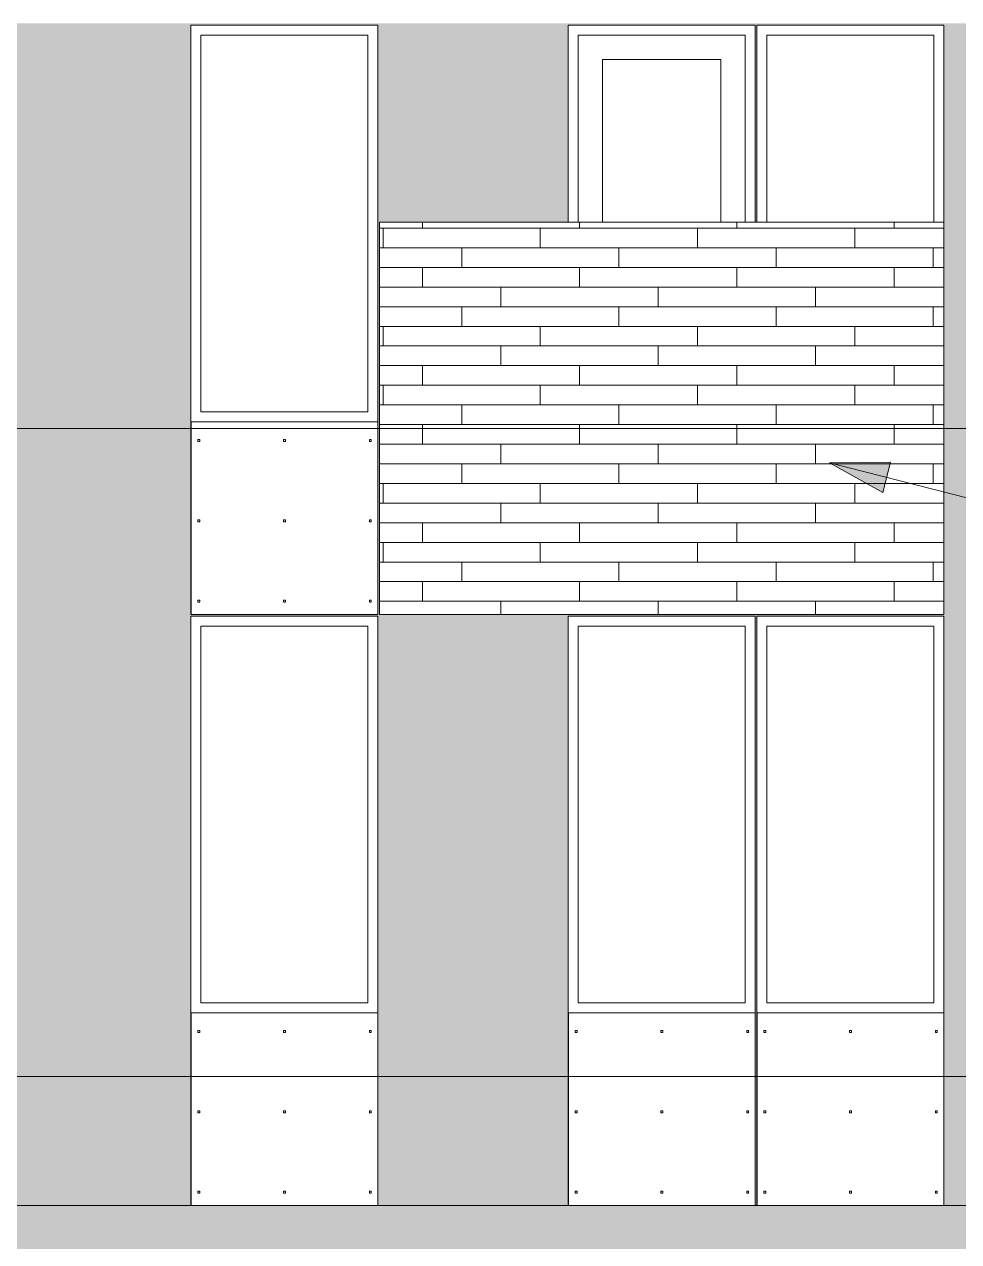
# Model space of a CAD drawing. Header units: inches. Extents: x -4169 to 1217, y -214 to 588.
# Drawn here: x -2402.8 to -2212.7, y 102.4 to 350.3 of the extents above; entities that cross this region are included whole.
import ezdxf

# ---------------------------------------------------------------- set-up
doc = ezdxf.new("R2010")
doc.units = ezdxf.units.IN
doc.header["$MEASUREMENT"] = 0
doc.linetypes.add('Grid Line 1_2_', pattern=[0.875, 0.5, -0.125, 0.125, -0.125])
for name, color, linetype, lineweight in [('0-1', 7, 'Continuous', 5), ('A-FLOR-LEVL-1', 51, 'Grid Line 1_2_', 9), ('A-GLAZ', 151, 'Continuous', 13), ('A-GLAZ-1', 151, 'Continuous', 9), ('A-WALL', 113, 'Continuous', 13), ('A-WALL-PATT-3', 111, 'Continuous', 9), ('G-ANNO-TEXT', 231, 'Continuous', 9)]:
    doc.layers.add(name, color=color, linetype=linetype, lineweight=lineweight)
pattern_1 = [(0, (-2217.836, 268.8), (0, 4), []), (90, (-2217.836, 268.8), (-8, 8), [4, -28]), (90, (-2201.836, 272.8), (-8, 8), [4, -28])]

# ---------------------------------------------------------------- blocks, each defined once
blk = doc.blocks.new('CTR - 2nd Phase_rvt-1-BUILDING ELEVATION - COURTYARD - LOOKING EAST')
at = {"layer": 'A-FLOR-LEVL-1'}
for p, q in [((-4168.71, 268), (-1814.21, 268)), ((-4168.71, 136), (-1814.21, 136))]:
    blk.add_line(p, q, dxfattribs=at)
blk = doc.blocks.new('CTR - 1st Phase - Common Walls_rvt-1-BUILDING ELEVATION - COURTYARD - LOOKING EAST')
at = {"layer": 'A-FLOR-LEVL-1'}
for p, q in [((-4168.71, 268), (-1814.21, 268)), ((-4168.71, 136), (-1814.21, 136))]:
    blk.add_line(p, q, dxfattribs=at)
blk = doc.blocks.new('_THE_ WINDOW _ DOOR - Window - 2nd Floor-2113391-BUILDING ELEVATION - COURTYARD - LOOKING EAST')
at = {"layer": 'A-GLAZ-1'}
h = blk.add_hatch(dxfattribs=at)
h.set_pattern_fill('FP_13', color=256, style=0, pattern_type=2)
h.set_pattern_definition([(180, (-2140.28, 167.18), (38.4, 120.38), [0.392, -38.007]), (180, (-2140.28, 167.57), (38.4, 120.38), [0.392, -38.007]), (180, (-2140.28, 183.54), (38.4, 120.38), [0.392, -38.007]), (180, (-2140.28, 183.93), (38.4, 120.38), [0.392, -38.007]), (180, (-2140.28, 199.89), (38.4, 120.38), [0.392, -38.007]), (180, (-2140.28, 200.29), (38.4, 120.38), [0.392, -38.007]), (180, (-2140.28, 216.25), (38.4, 120.38), [0.392, -38.007]), (180, (-2140.28, 216.64), (38.4, 120.38), [0.392, -38.007]), (180, (-2140.28, 232.61), (38.4, 120.38), [0.392, -38.007]), (180, (-2140.28, 233), (38.4, 120.38), [0.392, -38.007]), (180, (-2140.28, 248.96), (38.4, 120.38), [0.392, -38.007]), (180, (-2140.28, 249.36), (38.4, 120.375), [0.392, -38.007]), (180, (-2140.28, 265.32), (38.4, 120.375), [0.392, -38.007]), (180, (-2140.28, 265.71), (38.4, 120.375), [0.392, -38.007]), (180, (-2140.28, 281.68), (38.4, 120.375), [0.392, -38.007]), (180, (-2140.28, 282.07), (38.4, 120.375), [0.392, -38.007]), (180, (-2157.73, 167.18), (38.4, 120.38), [0.392, -38.007]), (180, (-2157.73, 167.57), (38.4, 120.38), [0.392, -38.007]), (180, (-2157.73, 183.54), (38.4, 120.38), [0.392, -38.007]), (180, (-2157.73, 183.93), (38.4, 120.38), [0.392, -38.007]), (180, (-2157.73, 199.89), (38.4, 120.38), [0.392, -38.007]), (180, (-2157.73, 200.29), (38.4, 120.38), [0.392, -38.007]), (180, (-2157.73, 216.25), (38.4, 120.38), [0.392, -38.007]), (180, (-2157.73, 216.64), (38.4, 120.38), [0.392, -38.007]), (180, (-2157.73, 232.61), (38.4, 120.38), [0.392, -38.007]), (180, (-2157.73, 233), (38.4, 120.38), [0.392, -38.007]), (180, (-2157.73, 248.96), (38.4, 120.375), [0.392, -38.007]), (180, (-2157.73, 249.36), (38.4, 120.375), [0.392, -38.007]), (180, (-2157.73, 265.32), (38.4, 120.375), [0.392, -38.007]), (180, (-2157.73, 265.71), (38.4, 120.375), [0.392, -38.007]), (180, (-2157.73, 281.68), (38.4, 120.375), [0.392, -38.007]), (180, (-2157.73, 282.07), (38.4, 120.375), [0.392, -38.007]), (180, (-2175.18, 167.18), (38.4, 120.38), [0.392, -38.007]), (180, (-2175.18, 167.57), (38.4, 120.38), [0.392, -38.007]), (180, (-2175.18, 183.54), (38.4, 120.38), [0.392, -38.007]), (180, (-2175.18, 183.93), (38.4, 120.38), [0.392, -38.007]), (180, (-2175.18, 199.89), (38.4, 120.38), [0.392, -38.007]), (180, (-2175.18, 200.29), (38.4, 120.38), [0.392, -38.007]), (180, (-2175.18, 216.25), (38.4, 120.38), [0.392, -38.007]), (180, (-2175.18, 216.64), (38.4, 120.38), [0.392, -38.007]), (180, (-2175.18, 232.61), (38.4, 120.38), [0.392, -38.007]), (180, (-2175.18, 233), (38.4, 120.38), [0.392, -38.007]), (180, (-2175.18, 248.96), (38.4, 120.375), [0.392, -38.007]), (180, (-2175.18, 249.36), (38.4, 120.375), [0.392, -38.007]), (180, (-2175.18, 265.32), (38.4, 120.375), [0.392, -38.007]), (180, (-2175.18, 265.71), (38.4, 120.375), [0.392, -38.007]), (180, (-2175.18, 281.68), (38.4, 120.375), [0.392, -38.007]), (180, (-2175.18, 282.07), (38.4, 120.375), [0.392, -38.007]), (90, (-2138.536, 164.625), (38.4, -2e-15), [120, -0.375]), (90, (-2138.91, 164.625), (38.4, -2e-15), [120, -0.375]), (90, (-2140.277, 167.18), (38.4, -2e-15), [0.392, -119.982]), (90, (-2140.277, 183.536), (38.4, -2e-15), [0.392, -119.982]), (90, (-2140.277, 199.893), (38.4, -2e-15), [0.392, -119.982]), (90, (-2140.277, 216.25), (38.4, -2e-15), [0.392, -119.982]), (90, (-2140.277, 232.607), (38.4, -2e-15), [0.392, -119.982]), (90, (-2140.277, 248.964), (38.4, -2e-15), [0.392, -119.982]), (90, (-2140.277, 265.322), (38.4, -2e-15), [0.392, -119.982]), (90, (-2140.277, 281.68), (38.4, -2e-15), [0.392, -119.982]), (90, (-2140.67, 167.18), (38.4, -2e-15), [0.392, -119.982]), (90, (-2140.67, 183.536), (38.4, -2e-15), [0.392, -119.982]), (90, (-2140.67, 199.893), (38.4, -2e-15), [0.392, -119.982]), (90, (-2140.67, 216.25), (38.4, -2e-15), [0.392, -119.982]), (90, (-2140.67, 232.607), (38.4, -2e-15), [0.392, -119.982]), (90, (-2140.67, 248.964), (38.4, -2e-15), [0.392, -119.982]), (90, (-2140.67, 265.322), (38.4, -2e-15), [0.392, -119.982]), (90, (-2140.67, 281.68), (38.4, -2e-15), [0.392, -119.982]), (90, (-2157.727, 167.18), (38.4, -2e-15), [0.392, -119.982]), (90, (-2157.727, 183.536), (38.4, -2e-15), [0.392, -119.982]), (90, (-2157.727, 199.893), (38.4, -2e-15), [0.392, -119.982]), (90, (-2157.727, 216.25), (38.4, -2e-15), [0.392, -119.982]), (90, (-2157.727, 232.607), (38.4, -2e-15), [0.392, -119.982]), (90, (-2157.727, 248.964), (38.4, -2e-15), [0.392, -119.982]), (90, (-2157.727, 265.322), (38.4, -2e-15), [0.392, -119.982]), (90, (-2157.727, 281.68), (38.4, -2e-15), [0.392, -119.982]), (90, (-2158.12, 167.18), (38.4, -2e-15), [0.392, -119.982]), (90, (-2158.12, 183.536), (38.4, -2e-15), [0.392, -119.982]), (90, (-2158.12, 199.893), (38.4, -2e-15), [0.392, -119.982]), (90, (-2158.12, 216.25), (38.4, -2e-15), [0.392, -119.982]), (90, (-2158.12, 232.607), (38.4, -2e-15), [0.392, -119.982]), (90, (-2158.12, 248.964), (38.4, -2e-15), [0.392, -119.982]), (90, (-2158.12, 265.322), (38.4, -2e-15), [0.392, -119.982]), (90, (-2158.12, 281.68), (38.4, -2e-15), [0.392, -119.982]), (90, (-2175.177, 167.18), (38.4, -2e-15), [0.392, -119.982]), (90, (-2175.177, 183.536), (38.4, -2e-15), [0.392, -119.982]), (90, (-2175.177, 199.893), (38.4, -2e-15), [0.392, -119.982]), (90, (-2175.177, 216.25), (38.4, -2e-15), [0.392, -119.982]), (90, (-2175.177, 232.607), (38.4, -2e-15), [0.392, -119.982]), (90, (-2175.177, 248.964), (38.4, -2e-15), [0.392, -119.982]), (90, (-2175.177, 265.322), (38.4, -2e-15), [0.392, -119.982]), (90, (-2175.177, 281.68), (38.4, -2e-15), [0.392, -119.982]), (90, (-2175.57, 167.18), (38.4, -2e-15), [0.392, -119.982]), (90, (-2175.57, 183.536), (38.4, -2e-15), [0.392, -119.982]), (90, (-2175.57, 199.893), (38.4, -2e-15), [0.392, -119.982]), (90, (-2175.57, 216.25), (38.4, -2e-15), [0.392, -119.982]), (90, (-2175.57, 232.607), (38.4, -2e-15), [0.392, -119.982]), (90, (-2175.57, 248.964), (38.4, -2e-15), [0.392, -119.982]), (90, (-2175.57, 265.322), (38.4, -2e-15), [0.392, -119.982]), (90, (-2175.57, 281.68), (38.4, -2e-15), [0.392, -119.982]), (0, (-2176.94, 164.25), (38.4, 120.38), [38.025, -0.375]), (0, (-2176.94, 164.62), (38.4, 120.38), [38.025, -0.375])])
h.paths.add_polyline_path([(-2136.54, 109.75), (-2100.51, 109.75), (-2100.51, 149), (-2138.54, 149), (-2138.54, 109.75)], flags=0)
at = {"layer": 'A-GLAZ'}
for p, q in [((-2138.54, 229.75), (-2138.54, 149)), ((-2100.51, 229.75), (-2138.54, 229.75)), ((-2100.51, 149), (-2100.51, 229.75)), ((-2136.54, 227.75), (-2102.51, 227.75)), ((-2136.54, 151), (-2136.54, 227.75)), ((-2102.51, 227.75), (-2102.51, 151)), ((-2138.54, 149), (-2100.51, 149)), ((-2138.54, 149), (-2138.54, 109.75)), ((-2102.51, 151), (-2136.54, 151)), ((-2100.51, 109.75), (-2100.51, 149)), ((-2138.54, 109.75), (-2100.51, 109.75))]:
    blk.add_line(p, q, dxfattribs=at)
blk = doc.blocks.new('_THE_ WINDOW _ DOOR - Window - 2nd Floor-V45-BUILDING ELEVATION - COURTYARD - LOOKING EAST')
at = {"layer": 'A-GLAZ-1'}
h = blk.add_hatch(dxfattribs=at)
h.set_pattern_fill('FP_38', color=256, style=0, pattern_type=2)
h.set_pattern_definition([(0, (-2405.97, 167.18), (-38.4, 120.38), [0.392, -38.007]), (0, (-2405.97, 167.57), (-38.4, 120.38), [0.392, -38.007]), (0, (-2405.97, 183.54), (-38.4, 120.38), [0.392, -38.007]), (0, (-2405.97, 183.93), (-38.4, 120.38), [0.392, -38.007]), (0, (-2405.97, 199.89), (-38.4, 120.38), [0.392, -38.007]), (0, (-2405.97, 200.29), (-38.4, 120.38), [0.392, -38.007]), (0, (-2405.97, 216.25), (-38.4, 120.38), [0.392, -38.007]), (0, (-2405.97, 216.64), (-38.4, 120.38), [0.392, -38.007]), (0, (-2405.97, 232.61), (-38.4, 120.38), [0.392, -38.007]), (0, (-2405.97, 233), (-38.4, 120.38), [0.392, -38.007]), (0, (-2405.97, 248.96), (-38.4, 120.38), [0.392, -38.007]), (0, (-2405.97, 249.36), (-38.4, 120.375), [0.392, -38.007]), (0, (-2405.97, 265.32), (-38.4, 120.375), [0.392, -38.007]), (0, (-2405.97, 265.71), (-38.4, 120.375), [0.392, -38.007]), (0, (-2405.97, 281.68), (-38.4, 120.375), [0.392, -38.007]), (0, (-2405.97, 282.07), (-38.4, 120.375), [0.392, -38.007]), (0, (-2388.52, 167.18), (-38.4, 120.38), [0.392, -38.007]), (0, (-2388.52, 167.57), (-38.4, 120.38), [0.392, -38.007]), (0, (-2388.52, 183.54), (-38.4, 120.38), [0.392, -38.007]), (0, (-2388.52, 183.93), (-38.4, 120.38), [0.392, -38.007]), (0, (-2388.52, 199.89), (-38.4, 120.38), [0.392, -38.007]), (0, (-2388.52, 200.29), (-38.4, 120.38), [0.392, -38.007]), (0, (-2388.52, 216.25), (-38.4, 120.38), [0.392, -38.007]), (0, (-2388.52, 216.64), (-38.4, 120.38), [0.392, -38.007]), (0, (-2388.52, 232.61), (-38.4, 120.38), [0.392, -38.007]), (0, (-2388.52, 233), (-38.4, 120.38), [0.392, -38.007]), (0, (-2388.52, 248.96), (-38.4, 120.375), [0.392, -38.007]), (0, (-2388.52, 249.36), (-38.4, 120.375), [0.392, -38.007]), (0, (-2388.52, 265.32), (-38.4, 120.375), [0.392, -38.007]), (0, (-2388.52, 265.71), (-38.4, 120.375), [0.392, -38.007]), (0, (-2388.52, 281.68), (-38.4, 120.375), [0.392, -38.007]), (0, (-2388.52, 282.07), (-38.4, 120.375), [0.392, -38.007]), (0, (-2371.07, 167.18), (-38.4, 120.38), [0.392, -38.007]), (0, (-2371.07, 167.57), (-38.4, 120.38), [0.392, -38.007]), (0, (-2371.07, 183.54), (-38.4, 120.38), [0.392, -38.007]), (0, (-2371.07, 183.93), (-38.4, 120.38), [0.392, -38.007]), (0, (-2371.07, 199.89), (-38.4, 120.38), [0.392, -38.007]), (0, (-2371.07, 200.29), (-38.4, 120.38), [0.392, -38.007]), (0, (-2371.07, 216.25), (-38.4, 120.38), [0.392, -38.007]), (0, (-2371.07, 216.64), (-38.4, 120.38), [0.392, -38.007]), (0, (-2371.07, 232.61), (-38.4, 120.38), [0.392, -38.007]), (0, (-2371.07, 233), (-38.4, 120.38), [0.392, -38.007]), (0, (-2371.07, 248.96), (-38.4, 120.375), [0.392, -38.007]), (0, (-2371.07, 249.36), (-38.4, 120.375), [0.392, -38.007]), (0, (-2371.07, 265.32), (-38.4, 120.375), [0.392, -38.007]), (0, (-2371.07, 265.71), (-38.4, 120.375), [0.392, -38.007]), (0, (-2371.07, 281.68), (-38.4, 120.375), [0.392, -38.007]), (0, (-2371.07, 282.07), (-38.4, 120.375), [0.392, -38.007]), (90, (-2407.71, 164.625), (-38.4, 2e-15), [120, -0.375]), (90, (-2407.336, 164.625), (-38.4, 2e-15), [120, -0.375]), (90, (-2405.97, 167.18), (-38.4, 2e-15), [0.392, -119.982]), (90, (-2405.97, 183.536), (-38.4, 2e-15), [0.392, -119.982]), (90, (-2405.97, 199.893), (-38.4, 2e-15), [0.392, -119.982]), (90, (-2405.97, 216.25), (-38.4, 2e-15), [0.392, -119.982]), (90, (-2405.97, 232.607), (-38.4, 2e-15), [0.392, -119.982]), (90, (-2405.97, 248.964), (-38.4, 2e-15), [0.392, -119.982]), (90, (-2405.97, 265.322), (-38.4, 2e-15), [0.392, -119.982]), (90, (-2405.97, 281.68), (-38.4, 2e-15), [0.392, -119.982]), (90, (-2405.577, 167.18), (-38.4, 2e-15), [0.392, -119.982]), (90, (-2405.577, 183.536), (-38.4, 2e-15), [0.392, -119.982]), (90, (-2405.577, 199.893), (-38.4, 2e-15), [0.392, -119.982]), (90, (-2405.577, 216.25), (-38.4, 2e-15), [0.392, -119.982]), (90, (-2405.577, 232.607), (-38.4, 2e-15), [0.392, -119.982]), (90, (-2405.577, 248.964), (-38.4, 2e-15), [0.392, -119.982]), (90, (-2405.577, 265.322), (-38.4, 2e-15), [0.392, -119.982]), (90, (-2405.577, 281.68), (-38.4, 2e-15), [0.392, -119.982]), (90, (-2388.52, 167.18), (-38.4, 2e-15), [0.392, -119.982]), (90, (-2388.52, 183.536), (-38.4, 2e-15), [0.392, -119.982]), (90, (-2388.52, 199.893), (-38.4, 2e-15), [0.392, -119.982]), (90, (-2388.52, 216.25), (-38.4, 2e-15), [0.392, -119.982]), (90, (-2388.52, 232.607), (-38.4, 2e-15), [0.392, -119.982]), (90, (-2388.52, 248.964), (-38.4, 2e-15), [0.392, -119.982]), (90, (-2388.52, 265.322), (-38.4, 2e-15), [0.392, -119.982]), (90, (-2388.52, 281.68), (-38.4, 2e-15), [0.392, -119.982]), (90, (-2388.127, 167.18), (-38.4, 2e-15), [0.392, -119.982]), (90, (-2388.127, 183.536), (-38.4, 2e-15), [0.392, -119.982]), (90, (-2388.127, 199.893), (-38.4, 2e-15), [0.392, -119.982]), (90, (-2388.127, 216.25), (-38.4, 2e-15), [0.392, -119.982]), (90, (-2388.127, 232.607), (-38.4, 2e-15), [0.392, -119.982]), (90, (-2388.127, 248.964), (-38.4, 2e-15), [0.392, -119.982]), (90, (-2388.127, 265.322), (-38.4, 2e-15), [0.392, -119.982]), (90, (-2388.127, 281.68), (-38.4, 2e-15), [0.392, -119.982]), (90, (-2371.07, 167.18), (-38.4, 2e-15), [0.392, -119.982]), (90, (-2371.07, 183.536), (-38.4, 2e-15), [0.392, -119.982]), (90, (-2371.07, 199.893), (-38.4, 2e-15), [0.392, -119.982]), (90, (-2371.07, 216.25), (-38.4, 2e-15), [0.392, -119.982]), (90, (-2371.07, 232.607), (-38.4, 2e-15), [0.392, -119.982]), (90, (-2371.07, 248.964), (-38.4, 2e-15), [0.392, -119.982]), (90, (-2371.07, 265.322), (-38.4, 2e-15), [0.392, -119.982]), (90, (-2371.07, 281.68), (-38.4, 2e-15), [0.392, -119.982]), (90, (-2370.677, 167.18), (-38.4, 2e-15), [0.392, -119.982]), (90, (-2370.677, 183.536), (-38.4, 2e-15), [0.392, -119.982]), (90, (-2370.677, 199.893), (-38.4, 2e-15), [0.392, -119.982]), (90, (-2370.677, 216.25), (-38.4, 2e-15), [0.392, -119.982]), (90, (-2370.677, 232.607), (-38.4, 2e-15), [0.392, -119.982]), (90, (-2370.677, 248.964), (-38.4, 2e-15), [0.392, -119.982]), (90, (-2370.677, 265.322), (-38.4, 2e-15), [0.392, -119.982]), (90, (-2370.677, 281.68), (-38.4, 2e-15), [0.392, -119.982]), (180, (-2369.31, 164.25), (-38.4, 120.38), [38.025, -0.375]), (180, (-2369.31, 164.62), (-38.4, 120.38), [38.025, -0.375])])
h.paths.add_polyline_path([(-2407.71, 109.75), (-2407.71, 149), (-2445.74, 149), (-2445.74, 109.75), (-2409.71, 109.75)], flags=0)
at = {"layer": 'A-GLAZ'}
for p, q in [((-2407.71, 229.75), (-2445.74, 229.75)), ((-2445.74, 229.75), (-2445.74, 149)), ((-2407.71, 149), (-2407.71, 229.75)), ((-2443.74, 151), (-2443.74, 227.75)), ((-2443.74, 227.75), (-2409.71, 227.75)), ((-2409.71, 227.75), (-2409.71, 151)), ((-2445.74, 149), (-2407.71, 149)), ((-2445.74, 149), (-2445.74, 109.75)), ((-2409.71, 151), (-2443.74, 151)), ((-2407.71, 109.75), (-2407.71, 149)), ((-2445.74, 109.75), (-2407.71, 109.75))]:
    blk.add_line(p, q, dxfattribs=at)
blk = doc.blocks.new('_THE_ WINDOW _ DOOR - Window - 3rd Floor-2113396-BUILDING ELEVATION - COURTYARD - LOOKING EAST')
at = {"layer": 'A-GLAZ'}
for p, q in [((-2253.74, 350.12), (-2253.74, 310)), ((-2215.71, 350.12), (-2253.74, 350.12)), ((-2215.71, 310), (-2215.71, 350.12)), ((-2251.74, 348.12), (-2217.71, 348.12)), ((-2251.74, 310), (-2251.74, 348.12)), ((-2217.71, 348.12), (-2217.71, 310))]:
    blk.add_line(p, q, dxfattribs=at)
blk = doc.blocks.new('_THE_ WINDOW _ DOOR - Door - 3rd floors-2113394-BUILDING ELEVATION - COURTYARD - LOOKING EAST')
at = {"layer": 'A-GLAZ'}
for p, q in [((-2254.11, 350.12), (-2292.14, 350.12)), ((-2292.14, 350.12), (-2292.14, 310)), ((-2254.11, 310), (-2254.11, 350.12)), ((-2290.14, 310), (-2290.14, 348.12)), ((-2290.14, 348.12), (-2256.11, 348.12)), ((-2256.11, 348.12), (-2256.11, 310)), ((-2285.14, 310), (-2285.14, 343.12)), ((-2285.14, 343.12), (-2261.11, 343.12)), ((-2261.11, 343.12), (-2261.11, 310))]:
    blk.add_line(p, q, dxfattribs=at)
blk = doc.blocks.new('_THE_ WINDOW _ DOOR - Window - 3rd Floor-V49-BUILDING ELEVATION - COURTYARD - LOOKING EAST')
at = {"layer": 'A-GLAZ-1'}
h = blk.add_hatch(dxfattribs=at)
h.set_pattern_fill('FP_39', color=256, style=0, pattern_type=2)
h.set_pattern_definition([(180, (-2370.68, 287.55), (38.4, 120.38), [0.392, -38.007]), (180, (-2370.68, 287.95), (38.4, 120.38), [0.392, -38.007]), (180, (-2370.68, 303.91), (38.4, 120.38), [0.392, -38.007]), (180, (-2370.68, 304.3), (38.4, 120.38), [0.392, -38.007]), (180, (-2370.68, 320.27), (38.4, 120.38), [0.392, -38.007]), (180, (-2370.68, 320.66), (38.4, 120.38), [0.392, -38.007]), (180, (-2370.68, 336.62), (38.4, 120.38), [0.392, -38.007]), (180, (-2370.68, 337.02), (38.4, 120.38), [0.392, -38.007]), (180, (-2370.68, 352.98), (38.4, 120.38), [0.392, -38.007]), (180, (-2370.68, 353.38), (38.4, 120.38), [0.392, -38.007]), (180, (-2370.68, 369.34), (38.4, 120.38), [0.392, -38.007]), (180, (-2370.68, 369.73), (38.4, 120.375), [0.392, -38.007]), (180, (-2370.68, 385.7), (38.4, 120.375), [0.392, -38.007]), (180, (-2370.68, 386.09), (38.4, 120.375), [0.392, -38.007]), (180, (-2370.68, 402.05), (38.4, 120.375), [0.392, -38.007]), (180, (-2370.68, 402.45), (38.4, 120.375), [0.392, -38.007]), (180, (-2388.13, 287.55), (38.4, 120.38), [0.392, -38.007]), (180, (-2388.13, 287.95), (38.4, 120.38), [0.392, -38.007]), (180, (-2388.13, 303.91), (38.4, 120.38), [0.392, -38.007]), (180, (-2388.13, 304.3), (38.4, 120.38), [0.392, -38.007]), (180, (-2388.13, 320.27), (38.4, 120.38), [0.392, -38.007]), (180, (-2388.13, 320.66), (38.4, 120.38), [0.392, -38.007]), (180, (-2388.13, 336.62), (38.4, 120.38), [0.392, -38.007]), (180, (-2388.13, 337.02), (38.4, 120.38), [0.392, -38.007]), (180, (-2388.13, 352.98), (38.4, 120.38), [0.392, -38.007]), (180, (-2388.13, 353.38), (38.4, 120.38), [0.392, -38.007]), (180, (-2388.13, 369.34), (38.4, 120.375), [0.392, -38.007]), (180, (-2388.13, 369.73), (38.4, 120.375), [0.392, -38.007]), (180, (-2388.13, 385.7), (38.4, 120.375), [0.392, -38.007]), (180, (-2388.13, 386.09), (38.4, 120.375), [0.392, -38.007]), (180, (-2388.13, 402.05), (38.4, 120.375), [0.392, -38.007]), (180, (-2388.13, 402.45), (38.4, 120.375), [0.392, -38.007]), (180, (-2405.58, 287.55), (38.4, 120.38), [0.392, -38.007]), (180, (-2405.58, 287.95), (38.4, 120.38), [0.392, -38.007]), (180, (-2405.58, 303.91), (38.4, 120.38), [0.392, -38.007]), (180, (-2405.58, 304.3), (38.4, 120.38), [0.392, -38.007]), (180, (-2405.58, 320.27), (38.4, 120.38), [0.392, -38.007]), (180, (-2405.58, 320.66), (38.4, 120.38), [0.392, -38.007]), (180, (-2405.58, 336.62), (38.4, 120.38), [0.392, -38.007]), (180, (-2405.58, 337.02), (38.4, 120.38), [0.392, -38.007]), (180, (-2405.58, 352.98), (38.4, 120.38), [0.392, -38.007]), (180, (-2405.58, 353.38), (38.4, 120.38), [0.392, -38.007]), (180, (-2405.58, 369.34), (38.4, 120.375), [0.392, -38.007]), (180, (-2405.58, 369.73), (38.4, 120.375), [0.392, -38.007]), (180, (-2405.58, 385.7), (38.4, 120.375), [0.392, -38.007]), (180, (-2405.58, 386.09), (38.4, 120.375), [0.392, -38.007]), (180, (-2405.58, 402.05), (38.4, 120.375), [0.392, -38.007]), (180, (-2405.58, 402.45), (38.4, 120.375), [0.392, -38.007]), (90, (-2368.936, 285), (38.4, -2e-15), [120, -0.375]), (90, (-2369.31, 285), (38.4, -2e-15), [120, -0.375]), (90, (-2370.677, 287.554), (38.4, -2e-15), [0.392, -119.982]), (90, (-2370.677, 303.91), (38.4, -2e-15), [0.392, -119.982]), (90, (-2370.677, 320.268), (38.4, -2e-15), [0.392, -119.982]), (90, (-2370.677, 336.625), (38.4, -2e-15), [0.392, -119.982]), (90, (-2370.677, 352.982), (38.4, -2e-15), [0.392, -119.982]), (90, (-2370.677, 369.34), (38.4, -2e-15), [0.392, -119.982]), (90, (-2370.677, 385.697), (38.4, -2e-15), [0.392, -119.982]), (90, (-2370.677, 402.054), (38.4, -2e-15), [0.392, -119.982]), (90, (-2371.07, 287.554), (38.4, -2e-15), [0.392, -119.982]), (90, (-2371.07, 303.91), (38.4, -2e-15), [0.392, -119.982]), (90, (-2371.07, 320.268), (38.4, -2e-15), [0.392, -119.982]), (90, (-2371.07, 336.625), (38.4, -2e-15), [0.392, -119.982]), (90, (-2371.07, 352.982), (38.4, -2e-15), [0.392, -119.982]), (90, (-2371.07, 369.34), (38.4, -2e-15), [0.392, -119.982]), (90, (-2371.07, 385.697), (38.4, -2e-15), [0.392, -119.982]), (90, (-2371.07, 402.054), (38.4, -2e-15), [0.392, -119.982]), (90, (-2388.127, 287.554), (38.4, -2e-15), [0.392, -119.982]), (90, (-2388.127, 303.91), (38.4, -2e-15), [0.392, -119.982]), (90, (-2388.127, 320.268), (38.4, -2e-15), [0.392, -119.982]), (90, (-2388.127, 336.625), (38.4, -2e-15), [0.392, -119.982]), (90, (-2388.127, 352.982), (38.4, -2e-15), [0.392, -119.982]), (90, (-2388.127, 369.34), (38.4, -2e-15), [0.392, -119.982]), (90, (-2388.127, 385.697), (38.4, -2e-15), [0.392, -119.982]), (90, (-2388.127, 402.054), (38.4, -2e-15), [0.392, -119.982]), (90, (-2388.52, 287.554), (38.4, -2e-15), [0.392, -119.982]), (90, (-2388.52, 303.91), (38.4, -2e-15), [0.392, -119.982]), (90, (-2388.52, 320.268), (38.4, -2e-15), [0.392, -119.982]), (90, (-2388.52, 336.625), (38.4, -2e-15), [0.392, -119.982]), (90, (-2388.52, 352.982), (38.4, -2e-15), [0.392, -119.982]), (90, (-2388.52, 369.34), (38.4, -2e-15), [0.392, -119.982]), (90, (-2388.52, 385.697), (38.4, -2e-15), [0.392, -119.982]), (90, (-2388.52, 402.054), (38.4, -2e-15), [0.392, -119.982]), (90, (-2405.577, 287.554), (38.4, -2e-15), [0.392, -119.982]), (90, (-2405.577, 303.91), (38.4, -2e-15), [0.392, -119.982]), (90, (-2405.577, 320.268), (38.4, -2e-15), [0.392, -119.982]), (90, (-2405.577, 336.625), (38.4, -2e-15), [0.392, -119.982]), (90, (-2405.577, 352.982), (38.4, -2e-15), [0.392, -119.982]), (90, (-2405.577, 369.34), (38.4, -2e-15), [0.392, -119.982]), (90, (-2405.577, 385.697), (38.4, -2e-15), [0.392, -119.982]), (90, (-2405.577, 402.054), (38.4, -2e-15), [0.392, -119.982]), (90, (-2405.97, 287.554), (38.4, -2e-15), [0.392, -119.982]), (90, (-2405.97, 303.91), (38.4, -2e-15), [0.392, -119.982]), (90, (-2405.97, 320.268), (38.4, -2e-15), [0.392, -119.982]), (90, (-2405.97, 336.625), (38.4, -2e-15), [0.392, -119.982]), (90, (-2405.97, 352.982), (38.4, -2e-15), [0.392, -119.982]), (90, (-2405.97, 369.34), (38.4, -2e-15), [0.392, -119.982]), (90, (-2405.97, 385.697), (38.4, -2e-15), [0.392, -119.982]), (90, (-2405.97, 402.054), (38.4, -2e-15), [0.392, -119.982]), (0, (-2407.34, 284.62), (38.4, 120.38), [38.025, -0.375]), (0, (-2407.34, 285), (38.4, 120.38), [38.025, -0.375])])
h.paths.add_polyline_path([(-2366.94, 230.12), (-2330.91, 230.12), (-2330.91, 269.37), (-2368.94, 269.37), (-2368.94, 230.12)], flags=0)
at = {"layer": 'A-GLAZ'}
for p, q in [((-2368.94, 350.12), (-2368.94, 269.37)), ((-2330.91, 350.12), (-2368.94, 350.12)), ((-2330.91, 269.37), (-2330.91, 350.12)), ((-2366.94, 348.12), (-2332.91, 348.12)), ((-2366.94, 271.37), (-2366.94, 348.12)), ((-2332.91, 348.12), (-2332.91, 271.37)), ((-2332.91, 271.37), (-2366.94, 271.37)), ((-2368.94, 269.37), (-2330.91, 269.37)), ((-2368.94, 269.37), (-2368.94, 230.12)), ((-2330.91, 230.12), (-2330.91, 269.37)), ((-2368.94, 230.12), (-2330.91, 230.12))]:
    blk.add_line(p, q, dxfattribs=at)

msp = doc.modelspace()

# ---------------------------------------------------------------- hatches: boundary and pattern name
at = {"layer": 'A-WALL-PATT-3'}
h = msp.add_hatch(dxfattribs=at)
h.set_pattern_fill('FP_4', color=256, style=0, pattern_type=2)
h.set_pattern_definition([(0, (-2060.37, 112.3), (-38.4, 120.375), [0.392, -38.007]), (0, (-2060.37, 112.7), (-38.4, 120.375), [0.392, -38.007]), (0, (-2060.37, 128.66), (-38.4, 120.375), [0.392, -38.007]), (0, (-2060.37, 129.05), (-38.4, 120.375), [0.392, -38.007]), (0, (-2060.37, 145.02), (-38.4, 120.375), [0.392, -38.007]), (0, (-2060.37, 145.41), (-38.4, 120.375), [0.392, -38.007]), (0, (-2060.37, 161.38), (-38.4, 120.375), [0.392, -38.007]), (0, (-2060.37, 161.77), (-38.4, 120.375), [0.392, -38.007]), (0, (-2060.37, 177.73), (-38.4, 120.375), [0.392, -38.007]), (0, (-2060.37, 178.12), (-38.4, 120.375), [0.392, -38.007]), (0, (-2060.37, 194.09), (-38.4, 120.375), [0.392, -38.007]), (0, (-2060.37, 194.48), (-38.4, 120.375), [0.392, -38.007]), (0, (-2060.37, 210.45), (-38.4, 120.375), [0.392, -38.007]), (0, (-2060.37, 210.84), (-38.4, 120.375), [0.392, -38.007]), (0, (-2060.37, 226.8), (-38.4, 120.375), [0.392, -38.007]), (0, (-2060.37, 227.2), (-38.4, 120.375), [0.392, -38.007]), (0, (-2042.92, 112.3), (-38.4, 120.375), [0.392, -38.007]), (0, (-2042.92, 112.7), (-38.4, 120.375), [0.392, -38.007]), (0, (-2042.92, 128.66), (-38.4, 120.375), [0.392, -38.007]), (0, (-2042.92, 129.05), (-38.4, 120.375), [0.392, -38.007]), (0, (-2042.92, 145.02), (-38.4, 120.375), [0.392, -38.007]), (0, (-2042.92, 145.41), (-38.4, 120.375), [0.392, -38.007]), (0, (-2042.92, 161.38), (-38.4, 120.375), [0.392, -38.007]), (0, (-2042.92, 161.77), (-38.4, 120.375), [0.392, -38.007]), (0, (-2042.92, 177.73), (-38.4, 120.375), [0.392, -38.007]), (0, (-2042.92, 178.12), (-38.4, 120.375), [0.392, -38.007]), (0, (-2042.92, 194.09), (-38.4, 120.375), [0.392, -38.007]), (0, (-2042.92, 194.48), (-38.4, 120.375), [0.392, -38.007]), (0, (-2042.92, 210.45), (-38.4, 120.375), [0.392, -38.007]), (0, (-2042.92, 210.84), (-38.4, 120.375), [0.392, -38.007]), (0, (-2042.92, 226.8), (-38.4, 120.375), [0.392, -38.007]), (0, (-2042.92, 227.2), (-38.4, 120.375), [0.392, -38.007]), (0, (-2025.47, 112.3), (-38.4, 120.375), [0.392, -38.007]), (0, (-2025.47, 112.7), (-38.4, 120.375), [0.392, -38.007]), (0, (-2025.47, 128.66), (-38.4, 120.375), [0.392, -38.007]), (0, (-2025.47, 129.05), (-38.4, 120.375), [0.392, -38.007]), (0, (-2025.47, 145.02), (-38.4, 120.375), [0.392, -38.007]), (0, (-2025.47, 145.41), (-38.4, 120.375), [0.392, -38.007]), (0, (-2025.47, 161.38), (-38.4, 120.375), [0.392, -38.007]), (0, (-2025.47, 161.77), (-38.4, 120.375), [0.392, -38.007]), (0, (-2025.47, 177.73), (-38.4, 120.375), [0.392, -38.007]), (0, (-2025.47, 178.12), (-38.4, 120.375), [0.392, -38.007]), (0, (-2025.47, 194.09), (-38.4, 120.375), [0.392, -38.007]), (0, (-2025.47, 194.48), (-38.4, 120.375), [0.392, -38.007]), (0, (-2025.47, 210.45), (-38.4, 120.375), [0.392, -38.007]), (0, (-2025.47, 210.84), (-38.4, 120.375), [0.392, -38.007]), (0, (-2025.47, 226.8), (-38.4, 120.375), [0.392, -38.007]), (0, (-2025.47, 227.2), (-38.4, 120.375), [0.392, -38.007]), (90, (-2062.11, 109.75), (-38.4, 2e-15), [120, -0.375]), (90, (-2061.736, 109.75), (-38.4, 2e-15), [120, -0.375]), (90, (-2060.37, 112.304), (-38.4, 2e-15), [0.392, -119.982]), (90, (-2060.37, 128.66), (-38.4, 2e-15), [0.392, -119.982]), (90, (-2060.37, 145.018), (-38.4, 2e-15), [0.392, -119.982]), (90, (-2060.37, 161.375), (-38.4, 2e-15), [0.392, -119.982]), (90, (-2060.37, 177.732), (-38.4, 2e-15), [0.392, -119.982]), (90, (-2060.37, 194.09), (-38.4, 2e-15), [0.392, -119.982]), (90, (-2060.37, 210.447), (-38.4, 2e-15), [0.392, -119.982]), (90, (-2060.37, 226.804), (-38.4, 2e-15), [0.392, -119.982]), (90, (-2059.977, 112.304), (-38.4, 2e-15), [0.392, -119.982]), (90, (-2059.977, 128.66), (-38.4, 2e-15), [0.392, -119.982]), (90, (-2059.977, 145.018), (-38.4, 2e-15), [0.392, -119.982]), (90, (-2059.977, 161.375), (-38.4, 2e-15), [0.392, -119.982]), (90, (-2059.977, 177.732), (-38.4, 2e-15), [0.392, -119.982]), (90, (-2059.977, 194.09), (-38.4, 2e-15), [0.392, -119.982]), (90, (-2059.977, 210.447), (-38.4, 2e-15), [0.392, -119.982]), (90, (-2059.977, 226.804), (-38.4, 2e-15), [0.392, -119.982]), (90, (-2042.92, 112.304), (-38.4, 2e-15), [0.392, -119.982]), (90, (-2042.92, 128.66), (-38.4, 2e-15), [0.392, -119.982]), (90, (-2042.92, 145.018), (-38.4, 2e-15), [0.392, -119.982]), (90, (-2042.92, 161.375), (-38.4, 2e-15), [0.392, -119.982]), (90, (-2042.92, 177.732), (-38.4, 2e-15), [0.392, -119.982]), (90, (-2042.92, 194.09), (-38.4, 2e-15), [0.392, -119.982]), (90, (-2042.92, 210.447), (-38.4, 2e-15), [0.392, -119.982]), (90, (-2042.92, 226.804), (-38.4, 2e-15), [0.392, -119.982]), (90, (-2042.527, 112.304), (-38.4, 2e-15), [0.392, -119.982]), (90, (-2042.527, 128.66), (-38.4, 2e-15), [0.392, -119.982]), (90, (-2042.527, 145.018), (-38.4, 2e-15), [0.392, -119.982]), (90, (-2042.527, 161.375), (-38.4, 2e-15), [0.392, -119.982]), (90, (-2042.527, 177.732), (-38.4, 2e-15), [0.392, -119.982]), (90, (-2042.527, 194.09), (-38.4, 2e-15), [0.392, -119.982]), (90, (-2042.527, 210.447), (-38.4, 2e-15), [0.392, -119.982]), (90, (-2042.527, 226.804), (-38.4, 2e-15), [0.392, -119.982]), (90, (-2025.47, 112.304), (-38.4, 2e-15), [0.392, -119.982]), (90, (-2025.47, 128.66), (-38.4, 2e-15), [0.392, -119.982]), (90, (-2025.47, 145.018), (-38.4, 2e-15), [0.392, -119.982]), (90, (-2025.47, 161.375), (-38.4, 2e-15), [0.392, -119.982]), (90, (-2025.47, 177.732), (-38.4, 2e-15), [0.392, -119.982]), (90, (-2025.47, 194.09), (-38.4, 2e-15), [0.392, -119.982]), (90, (-2025.47, 210.447), (-38.4, 2e-15), [0.392, -119.982]), (90, (-2025.47, 226.804), (-38.4, 2e-15), [0.392, -119.982]), (90, (-2025.077, 112.304), (-38.4, 2e-15), [0.392, -119.982]), (90, (-2025.077, 128.66), (-38.4, 2e-15), [0.392, -119.982]), (90, (-2025.077, 145.018), (-38.4, 2e-15), [0.392, -119.982]), (90, (-2025.077, 161.375), (-38.4, 2e-15), [0.392, -119.982]), (90, (-2025.077, 177.732), (-38.4, 2e-15), [0.392, -119.982]), (90, (-2025.077, 194.09), (-38.4, 2e-15), [0.392, -119.982]), (90, (-2025.077, 210.447), (-38.4, 2e-15), [0.392, -119.982]), (90, (-2025.077, 226.804), (-38.4, 2e-15), [0.392, -119.982]), (180, (-2023.71, 109.38), (-38.4, 120.375), [38.025, -0.375]), (180, (-2023.71, 109.75), (-38.4, 120.375), [38.025, -0.375])])
h.paths.add_polyline_path([(-3290.9112, 109.75), (-3175.3362, 109.75), (-3175.3362, 229.75), (-3137.3112, 229.75), (-3137.3112, 109.75), (-3136.9362, 109.75), (-3136.9362, 229.75), (-3098.9112, 229.75), (-3098.9112, 109.75), (-3098.7237, 109.75), (-3098.7237, 178), (-3060.1362, 178), (-3060.1362, 229.75), (-3022.1112, 229.75), (-3022.1112, 178), (-3021.7362, 178), (-3021.7362, 229.75), (-2983.7112, 229.75), (-2983.7112, 109.75), (-2983.3362, 109.75), (-2983.3362, 229.75), (-2945.3112, 229.75), (-2945.3112, 109.75), (-2906.5362, 109.75), (-2906.5362, 229.75), (-2868.5112, 229.75), (-2868.5112, 109.75), (-2829.7362, 109.75), (-2829.7362, 229.75), (-2791.7112, 229.75), (-2791.7112, 109.75), (-2752.9362, 109.75), (-2752.9362, 229.75), (-2714.9112, 229.75), (-2714.9112, 109.75), (-2676.3237, 109.75), (-2676.3237, 178), (-2637.7362, 178), (-2637.7362, 229.75), (-2599.7112, 229.75), (-2599.7112, 178), (-2561.4987, 178), (-2561.4987, 109.75), (-2560.9362, 109.75), (-2560.9362, 229.75), (-2522.9112, 229.75), (-2522.9112, 109.75), (-2484.1362, 109.75), (-2484.1362, 229.75), (-2446.1112, 229.75), (-2446.1112, 109.75), (-2445.7362, 109.75), (-2445.7362, 229.75), (-2407.7112, 229.75), (-2407.7112, 109.75), (-2368.9362, 109.75), (-2368.9362, 229.75), (-2330.9112, 229.75), (-2330.9112, 109.75), (-2292.1362, 109.75), (-2292.1362, 229.75), (-2254.1112, 229.75), (-2254.1112, 109.75), (-2253.7362, 109.75), (-2253.7362, 229.75), (-2215.7112, 229.75), (-2215.7112, 109.75), (-2138.5362, 109.75), (-2138.5362, 229.75), (-2100.5112, 229.75), (-2100.5112, 109.75), (-2067.9237, 109.75), (-2067.9237, 350.5), (-3400.0487, 350.5), (-3400.0487, 350.0625), (-3399.7987, 350.0625), (-3399.7987, 230.1875), (-3400.0487, 230.1875), (-3400.0487, 229.75), (-3367.7112, 229.75), (-3367.7112, 109.75), (-3367.3362, 109.75), (-3367.3362, 229.75), (-3329.3112, 229.75), (-3329.3112, 109.75), (-3328.9362, 109.75), (-3328.9362, 229.75), (-3290.9112, 229.75), (-3290.9112, 149)], flags=0)
h.paths.add_polyline_path([(-3362.8987, 230.125), (-3367.3362, 230.125), (-3367.3362, 350.125), (-3329.3112, 350.125), (-3329.3112, 310), (-3328.9362, 310), (-3328.9362, 350.125), (-3290.9112, 350.125), (-3290.9112, 310), (-3252.3237, 310), (-3252.3237, 230.125), (-3331.3112, 230.125)], flags=0)
h.paths.add_polyline_path([(-2138.5362, 230.125), (-2138.5362, 350.125), (-2100.5112, 350.125), (-2100.5112, 230.125), (-2136.5362, 230.125)], flags=0)
h.paths.add_polyline_path([(-2366.9362, 230.125), (-2368.9362, 230.125), (-2368.9362, 350.125), (-2330.9112, 350.125), (-2330.9112, 230.125)], flags=0)
h.paths.add_polyline_path([(-2253.7362, 230.125), (-2330.5362, 230.125), (-2330.5362, 310), (-2292.1362, 310), (-2292.1362, 350.125), (-2254.1112, 350.125), (-2254.1112, 310), (-2253.7362, 310), (-2253.7362, 350.125), (-2215.7112, 350.125), (-2215.7112, 230.125), (-2251.7362, 230.125)], flags=0)
h.paths.add_polyline_path([(-2407.7112, 230.125), (-2445.7362, 230.125), (-2445.7362, 350.125), (-2407.7112, 350.125), (-2407.7112, 232.632)], flags=0)
h.paths.add_polyline_path([(-2484.1362, 230.125), (-2484.1362, 350.125), (-2446.1112, 350.125), (-2446.1112, 230.125), (-2482.1362, 230.125)], flags=0)
h.paths.add_polyline_path([(-2830.1112, 230.125), (-2868.1362, 230.125), (-2868.1362, 350.125), (-2830.1112, 350.125), (-2830.1112, 310), (-2829.7362, 310), (-2829.7362, 350.125), (-2791.7112, 350.125), (-2791.7112, 310), (-2753.1237, 310), (-2753.1237, 230.125), (-2829.7362, 230.125)], flags=0)
h.paths.add_polyline_path([(-2561.3112, 230.125), (-2599.3362, 230.125), (-2599.3362, 350.125), (-2561.3112, 350.125), (-2561.3112, 269.375)], flags=0)
h.paths.add_polyline_path([(-2599.7112, 230.125), (-2637.7362, 230.125), (-2637.7362, 350.125), (-2599.7112, 350.125), (-2599.7112, 232.632)], flags=0)
h.paths.add_polyline_path([(-2676.5112, 230.125), (-2714.5362, 230.125), (-2714.5362, 350.125), (-2676.5112, 350.125), (-2676.5112, 265.75)], flags=0)
h.paths.add_polyline_path([(-2721.3293, 230.125), (-2752.9362, 230.125), (-2752.9362, 350.125), (-2714.9112, 350.125), (-2714.9112, 230.125)], flags=0)
h.paths.add_polyline_path([(-2991.4673, 230.125), (-3021.7362, 230.125), (-3021.7362, 350.125), (-2983.7112, 350.125), (-2983.7112, 230.125), (-2985.7112, 230.125)], flags=0)
h.paths.add_polyline_path([(-2983.3362, 230.125), (-2983.3362, 350.125), (-2945.3112, 350.125), (-2945.3112, 230.125), (-2947.3112, 230.125)], flags=0)
h.paths.add_polyline_path([(-3060.1362, 230.125), (-3060.1362, 350.125), (-3022.1112, 350.125), (-3022.1112, 230.125), (-3059.0018, 230.125)], flags=0)
h.paths.add_polyline_path([(-3136.9362, 230.125), (-3136.9362, 350.125), (-3098.9112, 350.125), (-3098.9112, 230.125), (-3126.5363, 230.125)], flags=0)
h.paths.add_polyline_path([(-3173.3362, 230.125), (-3175.3362, 230.125), (-3175.3362, 350.125), (-3137.3112, 350.125), (-3137.3112, 230.125), (-3139.3112, 230.125)], flags=0)
h.paths.add_polyline_path([(-3251.9487, 230.125), (-3251.9487, 350.125), (-3213.9237, 350.125), (-3213.9237, 230.125)], flags=0)
h = msp.add_hatch(dxfattribs=at)
h.set_pattern_fill('FP_35', color=256, style=0, pattern_type=2)
h.set_pattern_definition(pattern_1)
h.paths.add_polyline_path([(-2326.2862, 230.125), (-2326.2862, 310), (-2330.5362, 310), (-2330.5362, 230.125)], flags=0)
h = msp.add_hatch(dxfattribs=at)
h.set_pattern_fill('FP_35', color=256, style=0, pattern_type=2)
h.set_pattern_definition(pattern_1)
h.paths.add_polyline_path([(-2219.9612, 230.125), (-2219.9612, 310), (-2326.2862, 310), (-2326.2862, 230.125), (-2248.5878, 230.125)], flags=0)
h = msp.add_hatch(dxfattribs=at)
h.set_pattern_fill('FP_35', color=256, style=0, pattern_type=2)
h.set_pattern_definition(pattern_1)
h.paths.add_polyline_path([(-2215.7112, 230.125), (-2215.7112, 310), (-2219.9612, 310), (-2219.9612, 230.125)], flags=0)
h = msp.add_hatch(dxfattribs=at)
h.set_pattern_fill('FP_31', color=256, style=0, pattern_type=2)
h.set_pattern_definition([(0, (-3404.173, 0.8), (0, 4), []), (90, (-3404.173, 0.8), (-8, 8), [4, -28]), (90, (-3388.173, 4.8), (-8, 8), [4, -28])])
h.paths.add_polyline_path([(-2215.5237, -1.0262), (-2097.8237, -1), (-2097.8237, 109.75), (-3399.8605, 109.75), (-3399.8237, 101.375), (-2948.0737, 101.375), (-2948.0737, 0), (-2949.6105, 0), (-2949.5712, -1), (-2936.7155, -1), (-2935.8605, 1.25), (-2930.1737, 1.25), (-2930.1737, 48), (-2868.1362, 48), (-2868.1362, 85.375), (-2830.1112, 85.375), (-2830.1112, 75.072), (-2829.7362, 75.1103), (-2829.7362, 85.375), (-2791.7112, 85.375), (-2791.7112, 29.3037), (-2790.9382, 30.5), (-2789.9382, 31), (-2791.5538, 28), (-2791.7112, 27.095), (-2791.7112, 0.5), (-2793.9364, 0.4785), (-2793.9237, 0), (-2811.9237, 0), (-2812.2987, 0.5), (-2821.3171, 0.5), (-2821.3171, 0), (-2821.4237, 0.0808), (-2821.4259, 0.0824), (-2821.9771, 0.5), (-2822.4237, 0.5), (-2822.437, 0.5), (-2829.7362, 0.5), (-2829.7362, 5.5), (-2830.1112, 5.5), (-2830.1112, 0.5), (-2831.9237, 0.4721), (-2831.9237, 0), (-2927.3865, 0), (-2927.0054, -1), (-2925.9237, -1), (-2925.9237, -0.75), (-2772.3237, -0.75), (-2772.3237, -1), (-2637.9237, -1), (-2637.9237, -0.75), (-2484.3237, -0.75), (-2484.3237, -1), (-2456.7155, -1), (-2455.8605, 1.25), (-2447.8605, 1.25), (-2446.9704, -1), (-2369.1237, -1), (-2369.1237, -0.75), (-2215.5237, -0.75), (-2215.5237, -1)], flags=0)
h.paths.add_polyline_path([(-2932.1105, -1), (-2931.6105, -1), (-2931.6105, 0.1324), (-2932.1105, 0.0998), (-2932.1105, -0.857)], flags=0)
h.paths.add_polyline_path([(-2451.6105, -1), (-2451.6105, 0.1324), (-2452.1105, 0.1324), (-2452.1105, -1), (-2451.8605, -1)], flags=0)
h.paths.add_polyline_path([(-2317.4656, 0), (-2373.3737, 0), (-2373.3737, 48), (-2349.7362, 48), (-2349.7362, 85.375), (-2311.7112, 85.375), (-2311.7112, 74.5038), (-2311.3362, 74.5422), (-2311.3362, 85.375), (-2273.3112, 85.375), (-2273.3112, 54.4155), (-2268.3919, 50.7957), (-2273.3112, 52.1373), (-2273.3112, 19.4936), (-2272.9656, 19.4798), (-2271.4656, 18.8295), (-2268.7434, 27.1508), (-2268.5957, 28), (-2266.98, 30.5), (-2265.98, 31), (-2267.5957, 28), (-2268.4656, 23), (-2269.3287, 23), (-2270.4656, 18.8295), (-2269.9656, 0), (-2316.9656, 0)], flags=0)
h.paths.add_polyline_path([(-2642.1737, 0), (-2642.1737, 48), (-2637.7362, 48), (-2637.7362, 85.375), (-2599.7112, 85.375), (-2599.7112, 48), (-2599.3362, 48), (-2599.3362, 85.375), (-2561.3112, 85.375), (-2561.3112, 48), (-2543.9237, 48), (-2543.9237, 0), (-2637.9237, 0)], flags=0)
h.paths.add_polyline_path([(-2445.7362, 0.5), (-2445.7362, 85.375), (-2407.7112, 85.375), (-2407.7112, 0.5), (-2442.7495, 0.5)], flags=0)
h.paths.add_polyline_path([(-2138.9112, 0.5), (-2176.9362, 0.5), (-2176.9362, 85.375), (-2138.9112, 85.375), (-2138.9112, 1)], flags=0)
h.paths.add_polyline_path([(-2273.3112, 1), (-2270.9656, 1), (-2271.4656, 17.9921), (-2272.9656, 18.4798), (-2273.3112, 18.4798), (-2273.3112, 1.3405)], flags=0)
h.paths.add_polyline_path([(-2718.9112, 4), (-2748.9112, 4), (-2748.9112, 34), (-2718.9112, 34), (-2718.9112, 22.367)], flags=0)
h.paths.add_polyline_path([(-2710.9112, 4), (-2710.9112, 34), (-2680.9112, 34), (-2680.9112, 4), (-2687.5621, 4)], flags=0)
h.paths.add_polyline_path([(-2830.0868, 6.5), (-2829.8967, 6.5), (-2830.1112, 6.6625), (-2830.1112, 6.5)], flags=0)
h.paths.add_polyline_path([(-2829.7362, 7.4111), (-2829.7362, 17.065), (-2830.1112, 17.065), (-2830.0816, 7.6741), (-2829.8529, 7.5)], flags=0)
h.paths.add_polyline_path([(-2829.7362, 19), (-2829.7362, 23), (-2830.1112, 23), (-2830.1112, 19), (-2830.0312, 19)], flags=0)
h.paths.add_polyline_path([(-2829.7362, 31), (-2829.7362, 55.4375), (-2830.1112, 53.5625), (-2830.1112, 31), (-2829.9779, 31)], flags=0)
h.paths.add_polyline_path([(-2311.5023, 48), (-2311.3362, 48), (-2311.3362, 62.5078), (-2311.7112, 62.61), (-2311.7112, 48)], flags=0)
h.paths.add_polyline_path([(-2263.6722, 63.375), (-2265.6722, 63.375), (-2265.6722, 71.125), (-2265.9222, 71.125), (-2265.9222, 77.625), (-2265.6722, 77.625), (-2265.6722, 85.375), (-2263.6722, 85.375), (-2263.6722, 77.625), (-2263.4222, 77.625), (-2263.4222, 71.125), (-2263.6722, 71.125), (-2263.6722, 64.42)], flags=0)
h.paths.add_polyline_path([(-2362.223, 63.375), (-2362.223, 71.125), (-2362.473, 71.125), (-2362.473, 77.625), (-2362.223, 77.625), (-2362.223, 85.375), (-2360.223, 85.375), (-2360.223, 77.625), (-2359.973, 77.625), (-2359.973, 71.125), (-2360.223, 71.125), (-2360.223, 63.375)], flags=0)
h.paths.add_polyline_path([(-2552.5237, 63.375), (-2552.5237, 71.125), (-2552.7737, 71.125), (-2552.7737, 77.625), (-2552.5237, 77.625), (-2552.5237, 85.375), (-2550.5237, 85.375), (-2550.5237, 77.625), (-2550.2737, 77.625), (-2550.2737, 71.125), (-2550.5237, 71.125), (-2550.5237, 63.375)], flags=0)
h.paths.add_polyline_path([(-2879.3237, 63.375), (-2879.3237, 71.125), (-2879.5737, 71.125), (-2879.5737, 77.625), (-2879.3237, 77.625), (-2879.3237, 85.375), (-2877.3237, 85.375), (-2877.3237, 77.625), (-2877.0737, 77.625), (-2877.0737, 71.125), (-2877.3237, 71.125), (-2877.3237, 63.375)], flags=0)
h.paths.add_polyline_path([(-2311.7112, 70.3406), (-2311.3362, 70.5391), (-2311.3362, 70.6364), (-2311.7112, 70.4417)], flags=0)
at = {"layer": 'G-ANNO-TEXT'}
msp.add_hatch(color=256, dxfattribs=at).paths.add_polyline_path([(-2238.9417, 261.0314), (-2228.112, 254.9439), (-2226.5192, 261.1743)], flags=0)

# ---------------------------------------------------------------- linework, layer by layer
at = {"layer": 'A-FLOR-LEVL-1'}
for p, q in [((-4167.9645, 268), (-1814.9564, 268)), ((-4167.9645, 136), (-1814.9564, 136))]:
    msp.add_line(p, q, dxfattribs=at)
at = {"layer": 'A-WALL'}
for p, q in [((-2215.7112, 310), (-2330.5362, 310)), ((-2330.5362, 230.125), (-2330.5362, 310)), ((-2215.7112, 310), (-2215.7112, 230.125)), ((-2368.9362, 230.125), (-2368.9362, 269.375)), ((-2330.9112, 269.375), (-2330.9112, 230.125)), ((-2330.9112, 230.125), (-2368.9362, 230.125)), ((-2330.5362, 230.125), (-2215.7112, 230.125)), ((-2368.9362, 109.75), (-2368.9362, 149)), ((-2330.9112, 149), (-2330.9112, 109.75)), ((-2292.1362, 109.75), (-2292.1362, 149)), ((-2254.1112, 149), (-2254.1112, 109.75)), ((-2253.7362, 109.75), (-2253.7362, 149)), ((-2215.7112, 149), (-2215.7112, 109.75)), ((-2407.7112, 109.75), (-2368.9362, 109.75)), ((-2330.9112, 109.75), (-2292.1362, 109.75)), ((-2254.1112, 109.75), (-2253.7362, 109.75)), ((-2215.7112, 109.75), (-2138.5362, 109.75))]:
    msp.add_line(p, q, dxfattribs=at)
at = {"layer": 'G-ANNO-TEXT'}
for p, q in [((-2226.5192, 261.1743), (-2238.9417, 261.0314)), ((-2238.9417, 261.0314), (-2228.112, 254.9439)), ((-2238.9417, 261.0314), (-1978.5621, 194.4627)), ((-2228.112, 254.9439), (-2226.5192, 261.1743))]:
    msp.add_line(p, q, dxfattribs=at)

# ---------------------------------------------------------------- block references
at = {"layer": '0-1'}
for name in ['CTR - 2nd Phase_rvt-1-BUILDING ELEVATION - COURTYARD - LOOKING EAST', 'CTR - 1st Phase - Common Walls_rvt-1-BUILDING ELEVATION - COURTYARD - LOOKING EAST']:
    msp.add_blockref(name, (0, 0), dxfattribs=at)
at = {"layer": 'A-GLAZ'}
for name, p in [('_THE_ WINDOW _ DOOR - Window - 3rd Floor-V49-BUILDING ELEVATION - COURTYARD - LOOKING EAST', (0, 0)), ('_THE_ WINDOW _ DOOR - Door - 3rd floors-2113394-BUILDING ELEVATION - COURTYARD - LOOKING EAST', (0, 0)), ('_THE_ WINDOW _ DOOR - Window - 3rd Floor-2113396-BUILDING ELEVATION - COURTYARD - LOOKING EAST', (0, 0)), ('_THE_ WINDOW _ DOOR - Window - 2nd Floor-V45-BUILDING ELEVATION - COURTYARD - LOOKING EAST', (76.8, 0)), ('_THE_ WINDOW _ DOOR - Window - 2nd Floor-V45-BUILDING ELEVATION - COURTYARD - LOOKING EAST', (153.6, 0)), ('_THE_ WINDOW _ DOOR - Window - 2nd Floor-2113391-BUILDING ELEVATION - COURTYARD - LOOKING EAST', (-115.2, 0))]:
    msp.add_blockref(name, p, dxfattribs=at)

doc.saveas('drawing.dxf')
